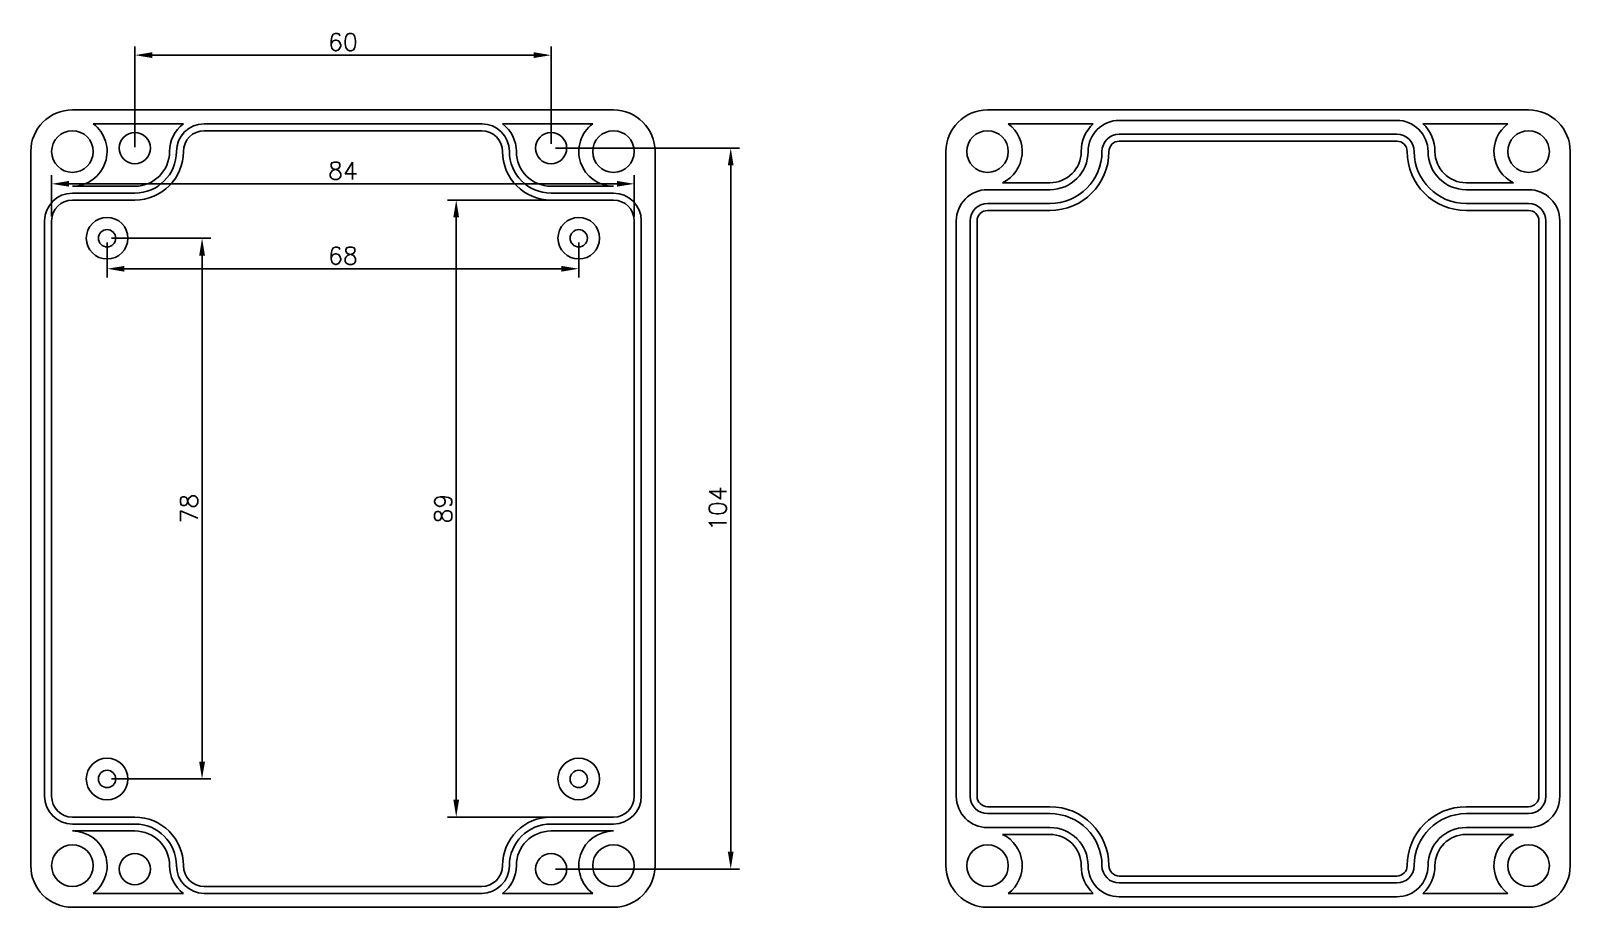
# Model space of a CAD drawing. Header units: millimetres. Extents: x 735 to 956, y 546 to 673.
import ezdxf

# ---------------------------------------------------------------- set-up
doc = ezdxf.new("R2010")
doc.units = ezdxf.units.MM
doc.styles.get("Standard").update_dxf_attribs({"font": 'txt', "bigfont": 'gbcbig.shx'})
doc.dimstyles.new('ISO-25', dxfattribs={"dimtxt": 2.5, "dimasz": 2.5, "dimexe": 1.25, "dimexo": 0.625, "dimtad": 1, "dimtxsty": 'Standard', "dimcen": 2.5, "dimadec": 0, "dimazin": 0, "dimtfac": 1, "dimtmove": 0, "dimatfit": 3, "dimfxl": 1, "dimarcsym": 0})

# ---------------------------------------------------------------- blocks, each defined once
blk = doc.blocks.new('*D1')
at = {"color": 0, "lineweight": -2}
for p, q in [((745.51, 642.26), (745.51, 637.23)), ((813.51, 642.26), (813.51, 637.23)), ((748.01, 638.48), (811.01, 638.48))]:
    blk.add_line(p, q, dxfattribs=at)
at = {"color": 0}
for points in [[(748.01, 638.89), (748.01, 638.06), (745.51, 638.48)], [(811.01, 638.89), (811.01, 638.06), (813.51, 638.48)]]:
    blk.add_solid(points, dxfattribs=at)
at = {"layer": 'Defpoints', "color": 0}
for p in [(745.51, 642.89), (813.51, 642.89), (813.51, 638.48)]:
    blk.add_point(p, dxfattribs=at)
at = {"color": 0, "insert": (779.51, 640.35), "char_height": 2.5, "attachment_point": 5}
blk.add_mtext('68', dxfattribs=at)
blk = doc.blocks.new('*D2')
at = {"color": 0, "lineweight": -2}
for p, q in [((746.13, 642.89), (760.45, 642.89)), ((759.2, 640.39), (759.2, 567.39)), ((746.13, 564.89), (760.45, 564.89))]:
    blk.add_line(p, q, dxfattribs=at)
at = {"color": 0}
for points in [[(758.78, 640.39), (759.62, 640.39), (759.2, 642.89)], [(758.78, 567.39), (759.62, 567.39), (759.2, 564.89)]]:
    blk.add_solid(points, dxfattribs=at)
at = {"layer": 'Defpoints', "color": 0}
for p in [(745.51, 642.89), (745.51, 564.89), (759.2, 564.89)]:
    blk.add_point(p, dxfattribs=at)
at = {"color": 0, "insert": (757.33, 603.89), "char_height": 2.5, "attachment_point": 5, "rotation": 90}
blk.add_mtext('78', dxfattribs=at)
blk = doc.blocks.new('*D3')
at = {"color": 0, "lineweight": -2}
for p, q in [((749.51, 656.01), (749.51, 670.54)), ((809.51, 656.51), (809.51, 670.54)), ((752.01, 669.29), (807.01, 669.29))]:
    blk.add_line(p, q, dxfattribs=at)
at = {"color": 0}
for points in [[(752.01, 669.71), (752.01, 668.88), (749.51, 669.29)], [(807.01, 669.71), (807.01, 668.88), (809.51, 669.29)]]:
    blk.add_solid(points, dxfattribs=at)
at = {"layer": 'Defpoints', "color": 0}
for p in [(809.51, 669.29), (749.51, 655.39), (809.51, 655.89)]:
    blk.add_point(p, dxfattribs=at)
at = {"color": 0, "insert": (779.51, 671.17), "char_height": 2.5, "attachment_point": 5}
blk.add_mtext('60', dxfattribs=at)
blk = doc.blocks.new('*D4')
at = {"color": 0, "lineweight": -2}
for p, q in [((810.13, 655.89), (836.66, 655.89)), ((835.41, 653.39), (835.41, 554.39)), ((810.13, 551.89), (836.66, 551.89))]:
    blk.add_line(p, q, dxfattribs=at)
at = {"color": 0}
for points in [[(834.99, 653.39), (835.82, 653.39), (835.41, 655.89)], [(834.99, 554.39), (835.82, 554.39), (835.41, 551.89)]]:
    blk.add_solid(points, dxfattribs=at)
at = {"layer": 'Defpoints', "color": 0}
for p in [(809.51, 655.89), (809.51, 551.89), (835.41, 551.89)]:
    blk.add_point(p, dxfattribs=at)
at = {"color": 0, "insert": (833.53, 603.89), "char_height": 2.5, "attachment_point": 5, "rotation": 90}
blk.add_mtext('104', dxfattribs=at)
blk = doc.blocks.new('*D5')
at = {"color": 0, "lineweight": -2}
for p, q in [((737.51, 646.01), (737.51, 651.98)), ((819.01, 650.73), (740.01, 650.73)), ((821.51, 646.01), (821.51, 651.98))]:
    blk.add_line(p, q, dxfattribs=at)
at = {"color": 0}
for points in [[(740.01, 651.15), (740.01, 650.32), (737.51, 650.73)], [(819.01, 651.15), (819.01, 650.32), (821.51, 650.73)]]:
    blk.add_solid(points, dxfattribs=at)
at = {"layer": 'Defpoints', "color": 0}
for p in [(737.51, 650.73), (737.51, 645.39), (821.51, 645.39)]:
    blk.add_point(p, dxfattribs=at)
at = {"color": 0, "insert": (779.51, 652.61), "char_height": 2.5, "attachment_point": 5}
blk.add_mtext('84', dxfattribs=at)
blk = doc.blocks.new('*D6')
at = {"color": 0, "lineweight": -2}
for p, q in [((817.88, 648.39), (794.59, 648.39)), ((795.84, 645.89), (795.84, 561.89)), ((817.88, 559.39), (794.59, 559.39))]:
    blk.add_line(p, q, dxfattribs=at)
at = {"color": 0}
for points in [[(795.42, 645.89), (796.25, 645.89), (795.84, 648.39)], [(795.42, 561.89), (796.25, 561.89), (795.84, 559.39)]]:
    blk.add_solid(points, dxfattribs=at)
at = {"layer": 'Defpoints', "color": 0}
for p in [(818.51, 648.39), (795.84, 559.39), (818.51, 559.39)]:
    blk.add_point(p, dxfattribs=at)
at = {"color": 0, "insert": (793.96, 603.89), "char_height": 2.5, "attachment_point": 5, "rotation": 90}
blk.add_mtext('89', dxfattribs=at)

msp = doc.modelspace()

# ---------------------------------------------------------------- linework, layer by layer
for p, q in [((818.508, 661.388), (740.508, 661.388)), ((950.428, 661.388), (872.428, 661.388)), ((756.508, 659.388), (743.508, 659.388)), ((799.508, 659.388), (759.508, 659.388)), ((802.508, 659.388), (815.508, 659.388)), ((887.653, 659.388), (875.428, 659.388)), ((931.428, 659.888), (891.428, 659.888)), ((935.203, 659.388), (947.428, 659.388)), ((799.508, 658.388), (759.508, 658.388)), ((931.428, 657.888), (891.428, 657.888)), ((931.428, 656.888), (891.428, 656.888)), ((734.508, 603.888), (734.508, 655.388)), ((756.508, 655.388), (756.508, 655.388)), ((802.508, 655.388), (802.508, 655.388)), ((824.508, 603.888), (824.508, 655.388)), ((866.428, 603.888), (866.428, 655.388)), ((956.428, 603.888), (956.428, 655.388)), ((749.508, 650.388), (740.508, 650.388)), ((809.508, 650.388), (818.508, 650.388)), ((881.428, 650.888), (874.608, 650.888)), ((941.428, 650.888), (948.249, 650.888)), ((749.508, 649.388), (740.508, 649.388)), ((749.508, 648.388), (740.508, 648.388)), ((809.508, 649.388), (818.508, 649.388)), ((809.508, 648.388), (818.508, 648.388)), ((881.428, 649.888), (872.428, 649.888)), ((941.428, 649.888), (950.428, 649.888)), ((881.428, 647.888), (872.428, 647.888)), ((881.428, 646.888), (872.428, 646.888)), ((941.428, 647.888), (950.428, 647.888)), ((941.428, 646.888), (950.428, 646.888)), ((736.508, 603.888), (736.508, 645.388)), ((737.508, 603.888), (737.508, 645.388)), ((821.508, 603.888), (821.508, 645.388)), ((822.508, 603.888), (822.508, 645.388)), ((867.928, 603.888), (867.928, 645.388)), ((869.928, 603.888), (869.928, 645.388)), ((870.928, 603.888), (870.928, 645.388)), ((951.928, 603.888), (951.928, 645.388)), ((952.928, 603.888), (952.928, 645.388)), ((954.928, 603.888), (954.928, 645.388)), ((734.508, 603.888), (734.508, 552.388)), ((736.508, 603.888), (736.508, 562.388)), ((737.508, 603.888), (737.508, 562.388)), ((821.508, 603.888), (821.508, 562.388)), ((822.508, 603.888), (822.508, 562.388)), ((824.508, 603.888), (824.508, 552.388)), ((866.428, 603.888), (866.428, 552.388)), ((867.928, 603.888), (867.928, 562.388)), ((869.928, 603.888), (869.928, 562.388)), ((870.928, 603.888), (870.928, 562.388)), ((951.928, 603.888), (951.928, 562.388)), ((952.928, 603.888), (952.928, 562.388)), ((954.928, 603.888), (954.928, 562.388)), ((956.428, 603.888), (956.428, 552.388)), ((749.508, 559.388), (740.508, 559.388)), ((809.508, 559.388), (818.508, 559.388)), ((881.428, 560.888), (872.428, 560.888)), ((881.428, 559.888), (872.428, 559.888)), ((941.428, 560.888), (950.428, 560.888)), ((941.428, 559.888), (950.428, 559.888)), ((749.508, 558.388), (740.508, 558.388)), ((749.508, 557.388), (740.508, 557.388)), ((809.508, 558.388), (818.508, 558.388)), ((809.508, 557.388), (818.508, 557.388)), ((881.428, 557.888), (872.428, 557.888)), ((941.428, 557.888), (950.428, 557.888)), ((881.428, 556.888), (874.608, 556.888)), ((941.428, 556.888), (948.249, 556.888)), ((756.508, 552.388), (756.508, 552.388)), ((802.508, 552.388), (802.508, 552.388)), ((931.428, 550.888), (891.428, 550.888)), ((756.508, 548.388), (743.508, 548.388)), ((799.508, 549.388), (759.508, 549.388)), ((799.508, 548.388), (759.508, 548.388)), ((802.508, 548.388), (815.508, 548.388)), ((887.653, 548.388), (875.428, 548.388)), ((931.428, 549.888), (891.428, 549.888)), ((935.203, 548.388), (947.428, 548.388)), ((818.508, 546.388), (740.508, 546.388)), ((950.428, 546.388), (872.428, 546.388)), ((931.428, 547.888), (891.428, 547.888))]:
    msp.add_line(p, q)
for centre, radius in [((740.508, 655.388), 3), ((749.508, 655.888), 2.25), ((809.508, 655.888), 2.25), ((818.508, 655.388), 3), ((872.428, 655.388), 3), ((950.428, 655.388), 3), ((745.508, 642.888), 3), ((813.508, 642.888), 3), ((745.508, 642.888), 1.25), ((813.508, 642.888), 1.25), ((745.508, 564.888), 3), ((745.508, 564.888), 1.25), ((813.508, 564.888), 3), ((813.508, 564.888), 1.25), ((740.508, 552.388), 3), ((818.508, 552.388), 3), ((872.428, 552.388), 3), ((950.428, 552.388), 3), ((749.508, 551.888), 2.25), ((809.508, 551.888), 2.25)]:
    msp.add_circle(centre, radius)
for centre, radius, start, end in [((740.508, 655.388), 6, 90, 180), ((818.508, 655.388), 6, 360, 90), ((872.428, 655.388), 6, 90, 180), ((950.428, 655.388), 6, 360, 90), ((740.508, 655.388), 5, 270, 53.1301), ((759.508, 655.388), 5, 126.8699, 180), ((759.508, 655.388), 4, 90, 180), ((799.508, 655.388), 4, 360, 90), ((799.508, 655.388), 5, 360, 53.1301), ((818.508, 655.388), 5, 126.8699, 270), ((872.428, 655.388), 5, 295.84193, 53.1301), ((891.428, 655.388), 5.5, 133.34176, 180), ((891.428, 655.388), 4.5, 90, 180), ((931.428, 655.388), 4.5, 360, 90), ((931.428, 655.388), 5.5, 360, 46.65824), ((950.428, 655.388), 5, 126.8699, 244.15807), ((759.508, 655.388), 3, 90, 180), ((799.508, 655.388), 3, 360, 90), ((891.428, 655.388), 2.5, 90, 180), ((891.428, 655.388), 1.5, 90, 180), ((931.428, 655.388), 2.5, 360, 90), ((931.428, 655.388), 1.5, 360, 90), ((749.508, 655.388), 7, 270, 0), ((749.508, 655.388), 6, 270, 0), ((749.508, 655.388), 5, 270, 0), ((809.508, 655.388), 7, 180, 270), ((809.508, 655.388), 6, 180, 270), ((809.508, 655.388), 5, 180, 270), ((881.428, 655.388), 7.5, 270, 0), ((881.428, 655.388), 5.5, 270, 0), ((881.428, 655.388), 4.5, 270, 0), ((881.428, 655.388), 8.5, 270, 0), ((941.428, 655.388), 8.5, 180, 270), ((941.428, 655.388), 7.5, 180, 270), ((941.428, 655.388), 5.5, 180, 270), ((941.428, 655.388), 4.5, 180, 270), ((740.508, 645.388), 4, 90, 180), ((740.508, 645.388), 3, 90, 180), ((818.508, 645.388), 4, 0, 90), ((818.508, 645.388), 3, 0, 90), ((872.428, 645.388), 4.5, 90, 180), ((950.428, 645.388), 4.5, 0, 90), ((872.428, 645.388), 2.5, 90, 180), ((872.428, 645.388), 1.5, 90, 180), ((950.428, 645.388), 2.5, 0, 90), ((950.428, 645.388), 1.5, 0, 90), ((740.508, 562.388), 4, 180, 270), ((740.508, 562.388), 3, 180, 270), ((818.508, 562.388), 3, 270, 0), ((818.508, 562.388), 4, 270, 0), ((872.428, 562.388), 4.5, 180, 270), ((872.428, 562.388), 2.5, 180, 270), ((872.428, 562.388), 1.5, 180, 270), ((950.428, 562.388), 4.5, 270, 0), ((950.428, 562.388), 2.5, 270, 0), ((950.428, 562.388), 1.5, 270, 0), ((749.508, 552.388), 7, 0, 90), ((809.508, 552.388), 7, 90, 180), ((881.428, 552.388), 8.5, 0, 90), ((881.428, 552.388), 7.5, 0, 90), ((941.428, 552.388), 8.5, 90, 180), ((941.428, 552.388), 7.5, 90, 180), ((740.508, 552.388), 5, 306.8699, 90), ((749.508, 552.388), 6, 0, 90), ((749.508, 552.388), 5, 0, 90), ((809.508, 552.388), 6, 90, 180), ((809.508, 552.388), 5, 90, 180), ((818.508, 552.388), 5, 90, 233.1301), ((881.428, 552.388), 5.5, 0, 90), ((941.428, 552.388), 5.5, 90, 180), ((872.428, 552.388), 5, 306.8699, 64.15807), ((881.428, 552.388), 4.5, 0, 90), ((941.428, 552.388), 4.5, 90, 180), ((950.428, 552.388), 5, 115.84193, 233.1301), ((740.508, 552.388), 6, 180, 270), ((759.508, 552.388), 5, 180, 233.1301), ((759.508, 552.388), 4, 180, 270), ((759.508, 552.388), 3, 180, 270), ((799.508, 552.388), 3, 270, 0), ((799.508, 552.388), 4, 270, 0), ((799.508, 552.388), 5, 306.8699, 0), ((818.508, 552.388), 6, 270, 0), ((872.428, 552.388), 6, 180, 270), ((891.428, 552.388), 5.5, 180, 226.65824), ((891.428, 552.388), 4.5, 180, 270), ((891.428, 552.388), 2.5, 180, 270), ((891.428, 552.388), 1.5, 180, 270), ((931.428, 552.388), 4.5, 270, 0), ((931.428, 552.388), 2.5, 270, 0), ((931.428, 552.388), 1.5, 270, 0), ((931.428, 552.388), 5.5, 313.34176, 0), ((950.428, 552.388), 6, 270, 0)]:
    msp.add_arc(centre, radius, start, end)

# ---------------------------------------------------------------- dimensions: what is measured, and where the dimension line sits
for base, p1, p2, picture, middle in [((809.508, 669.292), (749.508, 655.388), (809.508, 655.888), '*D3', (779.508, 671.167)), ((737.508, 650.735), (821.508, 645.388), (737.508, 645.388), '*D5', (779.508, 652.61)), ((813.508, 638.478), (745.508, 642.888), (813.508, 642.888), '*D1', (779.508, 640.353))]:
    dim = msp.add_linear_dim(base=base, p1=p1, p2=p2, dimstyle='ISO-25')
    dim.commit()
    dim.dimension.update_dxf_attribs({"geometry": picture, "text_midpoint": middle})
for base, p1, p2, picture, middle in [((835.406, 551.888), (809.508, 655.888), (809.508, 551.888), '*D4', (833.531, 603.888)), ((795.838, 559.388), (818.508, 648.388), (818.508, 559.388), '*D6', (793.963, 603.888)), ((759.201, 564.888), (745.508, 642.888), (745.508, 564.888), '*D2', (757.326, 603.888))]:
    dim = msp.add_linear_dim(base=base, p1=p1, p2=p2, angle=90, dimstyle='ISO-25')
    dim.commit()
    dim.dimension.update_dxf_attribs({"geometry": picture, "text_midpoint": middle})

doc.saveas('drawing.dxf')
